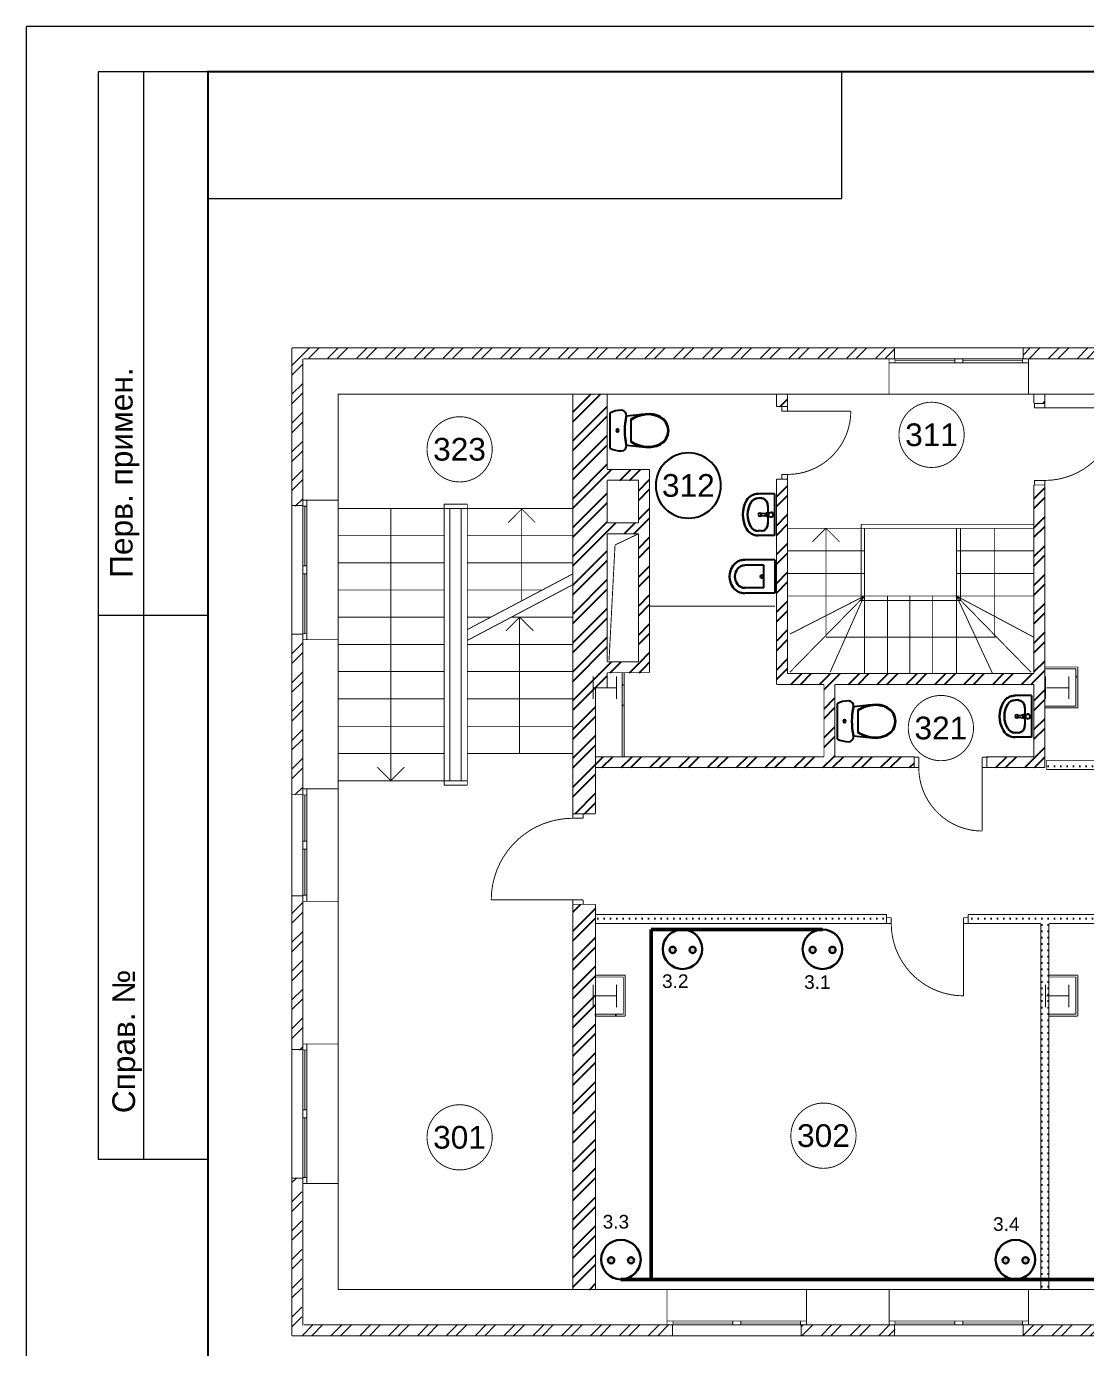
# Model space of a CAD drawing. Header units: millimetres. Extents: x 1781 to 2670, y 88 to 385.
# Drawn here: x 2250.5 to 2367.3, y 239 to 384.7 of the extents above; entities that cross this region are included whole.
import ezdxf
from ezdxf.enums import TextEntityAlignment as Align

# ---------------------------------------------------------------- set-up
doc = ezdxf.new("R2010")
doc.units = ezdxf.units.MM
for name, color, linetype in [('AIAOIEA_NOAIU', 7, 'Continuous'), ('DIMENSIONS', 7, 'Continuous'), ('ЛВС', 1, 'Continuous')]:
    doc.layers.add(name, color=color, linetype=linetype)
doc.styles.add('1', font='arial.ttf')
pattern_1 = [(0, (0, 0), (0, 69.999999), [0, -69.999999])]
pattern_2 = [(45, (0, 0), (-159.09903, 159.09903), []), (45, (-53.03, 53.03), (-159.09903, 159.09903), [])]
pattern_3 = [(45, (-247.49, 247.49), (-111.36932, 111.36932), [0, -105, 0, -157.5]), (110, (-448.6, 209.19), (-148.00159, -53.86817), [0, -77, 0, -133])]
pattern_4 = [(45, (-1192.0047, 2767.534), (-1.5909903, 1.5909903), []), (45, (-1192.535, 2768.0642), (-1.5909903, 1.5909903), [])]

# ---------------------------------------------------------------- blocks, each defined once
blk = doc.blocks.new('FILL_360')
at = {"layer": 'AIAOIEA_NOAIU', "linetype": 'Continuous'}
h = blk.add_hatch(dxfattribs=at)
h.set_pattern_fill('25__', scale=69.999999, style=0)
h.set_pattern_definition(pattern_1)
h.paths.add_polyline_path([(359243, -246478), (359243, -246378), (355500, -246378), (355500, -246478)], flags=0)
blk = doc.blocks.new('FILL_364')
at = {"layer": 'AIAOIEA_NOAIU', "linetype": 'Continuous'}
h = blk.add_hatch(dxfattribs=at)
h.set_pattern_fill('STEEL', scale=75, angle=45, style=0)
h.set_pattern_definition(pattern_2)
h.paths.add_polyline_path([(353048, -245540), (353048, -246338), (353168, -246338), (353168, -245540)], flags=0)
blk = doc.blocks.new('FILL_371')
at = {"layer": 'AIAOIEA_NOAIU', "linetype": 'Continuous'}
h = blk.add_hatch(dxfattribs=at)
h.set_pattern_fill('CUT_STONE', scale=350, style=0)
h.set_pattern_definition(pattern_3)
h.paths.add_polyline_path([(355847, -245800), (355847, -245349), (355827, -245369), (355827, -245780)], flags=0)
blk = doc.blocks.new('FILL_376')
at = {"layer": 'AIAOIEA_NOAIU', "linetype": 'Continuous'}
h = blk.add_hatch(dxfattribs=at)
h.set_pattern_fill('STEEL', scale=75, angle=45, style=0)
h.set_pattern_definition(pattern_2)
h.paths.add_polyline_path([(352525, -245540), (355364, -245540), (355364, -245420), (352645, -245420)], flags=0)
blk = doc.blocks.new('FILL_380')
at = {"layer": 'AIAOIEA_NOAIU', "linetype": 'Continuous'}
h = blk.add_hatch(dxfattribs=at)
h.set_pattern_fill('STEEL', scale=75, angle=45, style=0)
h.set_pattern_definition(pattern_2)
h.paths.add_polyline_path([(355364, -246338), (355484, -246458), (355484, -243340), (355364, -243340)], flags=0)
blk = doc.blocks.new('FILL_381')
at = {"layer": 'AIAOIEA_NOAIU', "linetype": 'Continuous'}
h = blk.add_hatch(dxfattribs=at)
h.set_pattern_fill('STEEL', scale=75, angle=45, style=0)
h.set_pattern_definition(pattern_2)
h.paths.add_polyline_path([(355364, -242440), (355484, -242440), (355484, -242338), (355364, -242338)], flags=0)
blk = doc.blocks.new('FILL_384')
at = {"layer": 'AIAOIEA_NOAIU', "linetype": 'Continuous'}
h = blk.add_hatch(dxfattribs=at)
h.set_pattern_fill('CUT_STONE', scale=350, style=0)
h.set_pattern_definition(pattern_3)
h.paths.add_polyline_path([(355847, -245349), (355484, -245349), (355484, -245369), (355827, -245369)], flags=0)
blk = doc.blocks.new('FILL_390')
at = {"layer": 'AIAOIEA_NOAIU', "linetype": 'Continuous'}
h = blk.add_hatch(dxfattribs=at)
h.set_pattern_fill('CUT_STONE', scale=350, style=0)
h.set_pattern_definition(pattern_3)
h.paths.add_polyline_path([(350525, -249200), (350854, -249200), (350834, -249180), (350525, -249180)], flags=0)
blk = doc.blocks.new('FILL_392')
at = {"layer": 'AIAOIEA_NOAIU', "linetype": 'Continuous'}
h = blk.add_hatch(dxfattribs=at)
h.set_pattern_fill('25__', scale=69.999999, style=0)
h.set_pattern_definition(pattern_1)
h.paths.add_polyline_path([(355439, -248178), (355439, -252218), (355529, -252218), (355529, -248178)], flags=0)
blk = doc.blocks.new('FILL_398')
at = {"layer": 'AIAOIEA_NOAIU', "linetype": 'Continuous'}
h = blk.add_hatch(dxfattribs=at)
h.set_pattern_fill('CUT_STONE', scale=350, style=0)
h.set_pattern_definition(pattern_3)
h.paths.add_polyline_path([(350854, -249200), (350854, -248749), (350834, -248769), (350834, -249180)], flags=0)
blk = doc.blocks.new('FILL_407')
at = {"layer": 'AIAOIEA_NOAIU', "linetype": 'Continuous'}
h = blk.add_hatch(dxfattribs=at)
h.set_pattern_fill('CUT_STONE', scale=350, style=0)
h.set_pattern_definition(pattern_3)
h.paths.add_polyline_path([(355847, -248749), (355529, -248749), (355529, -248769), (355827, -248769)], flags=0)
blk = doc.blocks.new('FILL_410')
at = {"layer": 'AIAOIEA_NOAIU', "linetype": 'Continuous'}
h = blk.add_hatch(dxfattribs=at)
h.set_pattern_fill('CUT_STONE', scale=350, style=0)
h.set_pattern_definition(pattern_3)
h.paths.add_polyline_path([(355529, -249200), (355847, -249200), (355827, -249180), (355529, -249180)], flags=0)
blk = doc.blocks.new('FILL_429')
at = {"layer": 'AIAOIEA_NOAIU', "linetype": 'Continuous'}
h = blk.add_hatch(dxfattribs=at)
h.set_pattern_fill('25__', scale=69.999999, style=0)
h.set_pattern_definition(pattern_1)
h.paths.add_polyline_path([(356925, -248178), (356925, -248078), (354639, -248078), (354639, -248178)], flags=0)
blk = doc.blocks.new('FILL_430')
at = {"layer": 'AIAOIEA_NOAIU', "linetype": 'Continuous'}
h = blk.add_hatch(dxfattribs=at)
h.set_pattern_fill('25__', scale=69.999999, style=0)
h.set_pattern_definition(pattern_1)
h.paths.add_polyline_path([(353739, -248178), (353739, -248078), (350525, -248078), (350525, -248178)], flags=0)
blk = doc.blocks.new('FILL_439')
at = {"layer": 'AIAOIEA_NOAIU', "linetype": 'Continuous'}
h = blk.add_hatch(dxfattribs=at)
h.set_pattern_fill('CUT_STONE', scale=350, style=0)
h.set_pattern_definition(pattern_3)
h.paths.add_polyline_path([(355484, -245800), (355847, -245800), (355827, -245780), (355484, -245780)], flags=0)
blk = doc.blocks.new('FILL_444')
at = {"layer": 'AIAOIEA_NOAIU', "linetype": 'Continuous'}
h = blk.add_hatch(dxfattribs=at)
h.set_pattern_fill('STEEL', scale=75, angle=45, style=0)
h.set_pattern_definition(pattern_2)
h.paths.add_polyline_path([(352525, -245540), (352645, -245420), (352645, -243275), (352525, -243275)], flags=0)
blk = doc.blocks.new('FILL_445')
at = {"layer": 'AIAOIEA_NOAIU', "linetype": 'Continuous'}
h = blk.add_hatch(dxfattribs=at)
h.set_pattern_fill('STEEL', scale=75, angle=45, style=0)
h.set_pattern_definition(pattern_2)
h.paths.add_polyline_path([(352525, -242475), (352645, -242475), (352645, -242338), (352525, -242338)], flags=0)
blk = doc.blocks.new('FILL_448')
at = {"layer": 'AIAOIEA_NOAIU', "linetype": 'Continuous'}
h = blk.add_hatch(dxfattribs=at)
h.set_pattern_fill('STEEL', scale=75, angle=45, style=0)
h.set_pattern_definition(pattern_2)
h.paths.add_polyline_path([(350275, -242338), (350275, -245578), (350655, -245578), (350655, -242338)], flags=0)
blk = doc.blocks.new('FILL_449')
at = {"layer": 'AIAOIEA_NOAIU', "linetype": 'Continuous'}
h = blk.add_hatch(dxfattribs=at)
h.set_pattern_fill('STEEL', scale=75, angle=45, style=0)
h.set_pattern_definition(pattern_2)
h.paths.add_polyline_path([(350525, -245578), (350275, -245578), (350275, -246967), (350525, -246967)], flags=0)
blk = doc.blocks.new('FILL_450')
at = {"layer": 'AIAOIEA_NOAIU', "linetype": 'Continuous'}
h = blk.add_hatch(dxfattribs=at)
h.set_pattern_fill('STEEL', scale=75, angle=45, style=0)
h.set_pattern_definition(pattern_2)
h.paths.add_polyline_path([(350525, -247967), (350275, -247967), (350275, -252218), (350525, -252218)], flags=0)
blk = doc.blocks.new('FILL_452')
at = {"layer": 'AIAOIEA_NOAIU', "linetype": 'Continuous'}
h = blk.add_hatch(dxfattribs=at)
h.set_pattern_fill('STEEL', scale=75, angle=45, style=0)
h.set_pattern_definition(pattern_2)
h.paths.add_polyline_path([(355484, -246458), (355364, -246338), (354844, -246338), (354844, -246458)], flags=0)
blk = doc.blocks.new('FILL_453')
at = {"layer": 'AIAOIEA_NOAIU', "linetype": 'Continuous'}
h = blk.add_hatch(dxfattribs=at)
h.set_pattern_fill('STEEL', scale=75, angle=45, style=0)
h.set_pattern_definition(pattern_2)
h.paths.add_polyline_path([(354044, -246458), (354044, -246338), (350525, -246338), (350525, -246458)], flags=0)
blk = doc.blocks.new('FILL_457')
at = {"layer": 'AIAOIEA_NOAIU', "linetype": 'Continuous'}
h = blk.add_hatch(dxfattribs=at)
h.set_pattern_fill('STEEL', scale=75, angle=45, style=0)
h.set_pattern_definition(pattern_2)
h.paths.add_polyline_path([(351002, -243289), (351002, -245291), (351122, -245411), (351122, -243169)], flags=0)
blk = doc.blocks.new('FILL_458')
at = {"layer": 'AIAOIEA_NOAIU', "linetype": 'Continuous'}
h = blk.add_hatch(dxfattribs=at)
h.set_pattern_fill('STEEL', scale=75, angle=45, style=0)
h.set_pattern_definition(pattern_2)
h.paths.add_polyline_path([(351122, -243169), (350655, -243169), (350655, -243289), (351002, -243289)], flags=0)
blk = doc.blocks.new('FILL_459')
at = {"layer": 'AIAOIEA_NOAIU', "linetype": 'Continuous'}
h = blk.add_hatch(dxfattribs=at)
h.set_pattern_fill('STEEL', scale=75, angle=45, style=0)
h.set_pattern_definition(pattern_2)
h.paths.add_polyline_path([(351002, -243759), (350655, -243759), (350655, -243879), (351002, -243879)], flags=0)
blk = doc.blocks.new('FILL_460')
at = {"layer": 'AIAOIEA_NOAIU', "linetype": 'Continuous'}
h = blk.add_hatch(dxfattribs=at)
h.set_pattern_fill('STEEL', scale=75, angle=45, style=0)
h.set_pattern_definition(pattern_2)
h.paths.add_polyline_path([(351002, -245291), (350655, -245291), (350655, -245411), (351122, -245411)], flags=0)
blk = doc.blocks.new('FILL_461')
at = {"layer": 'AIAOIEA_NOAIU', "linetype": 'Continuous'}
h = blk.add_hatch(dxfattribs=at)
h.set_pattern_fill('CUT_STONE', scale=350, style=0)
h.set_pattern_definition(pattern_3)
h.paths.add_polyline_path([(350841, -246338), (350841, -245411), (350821, -245411), (350821, -246338)], flags=0)
blk = doc.blocks.new('роз')
at = {"layer": 'ЛВС', "lineweight": 30}
h = blk.add_hatch(color=256, dxfattribs=at)
h.paths.add_polyline_path([(372144.46, -252846.29, 1), (372145.16, -252846.29, 1)])
h.paths.add_polyline_path([(372146.66, -252846.29, 1), (372147.36, -252846.29, 1)])
for centre, radius in [((372145.89, -252846.22), 2.18), ((372144.81, -252846.29), 0.347), ((372147.01, -252846.29), 0.347)]:
    blk.add_circle(centre, radius, dxfattribs=at)

msp = doc.modelspace()

# ---------------------------------------------------------------- hatches: boundary and pattern name
at = {"layer": 'AIAOIEA_NOAIU', "linetype": 'Continuous', "lineweight": 0}
h = msp.add_hatch(dxfattribs=at)
h.set_pattern_fill('STEEL', scale=0.75, angle=45, style=0)
h.set_pattern_definition(pattern_4)
h.paths.add_polyline_path([(2279.75, 349.26), (2280.95, 349.26), (2280.95, 331.79), (2279.75, 331.79)], flags=0)
h = msp.add_hatch(dxfattribs=at)
h.set_pattern_fill('STEEL', scale=0.75, angle=45, style=0)
h.set_pattern_definition(pattern_4)
h.paths.add_polyline_path([(2346.24, 349.26), (2279.75, 349.26), (2279.75, 348.12), (2346.24, 348.12)], flags=0)
h = msp.add_hatch(dxfattribs=at)
h.set_pattern_fill('STEEL', scale=0.75, angle=45, style=0)
h.set_pattern_definition(pattern_4)
h.paths.add_polyline_path([(2360.44, 349.26), (2370.81, 349.26), (2370.81, 348.06), (2360.44, 348.06)], flags=0)
h = msp.add_hatch(dxfattribs=at)
h.set_pattern_fill('STEEL', scale=0.75, angle=45, style=0)
h.set_pattern_definition(pattern_4)
h.paths.add_polyline_path([(2279.75, 317.66), (2280.95, 317.66), (2280.95, 299.93), (2279.75, 299.93)], flags=0)
h = msp.add_hatch(dxfattribs=at)
h.set_pattern_fill('STEEL', scale=0.75, angle=45, style=0)
h.set_pattern_definition(pattern_4)
h.paths.add_polyline_path([(2279.75, 288.92), (2280.95, 288.92), (2280.95, 271.79), (2279.75, 271.79)], flags=0)
h = msp.add_hatch(dxfattribs=at)
h.set_pattern_fill('STEEL', scale=0.75, angle=45, style=0)
h.set_pattern_definition(pattern_4)
h.paths.add_polyline_path([(2279.75, 257.66), (2280.84, 257.66), (2280.84, 240.26), (2279.75, 240.26)], flags=0)
h = msp.add_hatch(dxfattribs=at)
h.set_pattern_fill('STEEL', scale=0.75, angle=45, style=0)
h.set_pattern_definition(pattern_4)
h.paths.add_polyline_path([(2321.75, 240.26), (2279.75, 240.26), (2279.75, 241.5), (2321.75, 241.5)], flags=0)
h = msp.add_hatch(dxfattribs=at)
h.set_pattern_fill('STEEL', scale=0.75, angle=45, style=0)
h.set_pattern_definition(pattern_4)
h.paths.add_polyline_path([(2335.95, 240.26), (2346.31, 240.26), (2346.31, 241.46), (2335.95, 241.46)], flags=0)
h = msp.add_hatch(dxfattribs=at)
h.set_pattern_fill('STEEL', scale=0.75, angle=45, style=0)
h.set_pattern_definition(pattern_4)
h.paths.add_polyline_path([(2360.45, 240.26), (2370.81, 240.26), (2370.81, 241.46), (2360.45, 241.46)], flags=0)

# ---------------------------------------------------------------- linework, layer by layer
at = {"linetype": 'Continuous', "lineweight": 20}
for p, q in [((2250.46, 87.72), (2250.46, 384.72)), ((2670.39, 384.72), (2250.46, 384.72)), ((2270.39, 379.72), (2258.39, 379.72)), ((2258.39, 379.72), (2258.39, 259.72)), ((2263.39, 379.72), (2263.39, 259.72)), ((2340.39, 379.72), (2340.39, 365.72)), ((2270.46, 365.72), (2340.39, 365.72)), ((2270.39, 319.72), (2258.39, 319.72)), ((2270.46, 259.72), (2258.39, 259.72))]:
    msp.add_line(p, q, dxfattribs=at)
for p, q in [((2665.39, 379.72), (2270.39, 379.72)), ((2270.46, 379.72), (2270.46, 92.72))]:
    msp.add_line(p, q)
at = {"layer": 'AIAOIEA_NOAIU', "color": 7, "linetype": 'Continuous'}
for p, q in [((2315.15, 342.2), (2314.84, 342.06)), ((2314.84, 342.06), (2314.84, 338.19)), ((2315.47, 342.3), (2315.15, 342.2)), ((2315.8, 342.36), (2315.47, 342.3)), ((2316.14, 342.38), (2315.8, 342.36)), ((2316.37, 342.32), (2316.14, 342.38)), ((2316.55, 342.18), (2316.37, 342.32)), ((2316.65, 341.96), (2316.55, 342.18)), ((2316.66, 341.73), (2316.65, 341.96)), ((2318.77, 341.96), (2316.66, 341.73)), ((2317.53, 341.59), (2317.15, 341.38)), ((2317.53, 341.5), (2317.15, 341.28)), ((2317.15, 341.38), (2317.15, 338.88)), ((2317.93, 341.76), (2317.53, 341.59)), ((2317.93, 341.68), (2317.53, 341.5)), ((2318.35, 341.89), (2317.93, 341.76)), ((2318.35, 341.8), (2317.93, 341.68)), ((2318.77, 341.96), (2318.35, 341.89)), ((2318.78, 341.88), (2318.35, 341.8)), ((2319.2, 341.97), (2318.77, 341.96)), ((2319.19, 341.89), (2318.78, 341.88)), ((2319.6, 341.85), (2319.19, 341.89)), ((2319.62, 341.93), (2319.2, 341.97)), ((2320, 341.74), (2319.6, 341.85)), ((2320.03, 341.82), (2319.62, 341.93)), ((2320.38, 341.58), (2320, 341.74)), ((2320.42, 341.66), (2320.03, 341.82)), ((2320.75, 341.33), (2320.38, 341.58)), ((2320.8, 341.39), (2320.42, 341.66)), ((2321.03, 340.98), (2320.75, 341.33)), ((2321.09, 341.03), (2320.8, 341.39)), ((2321.2, 340.57), (2321.03, 340.98)), ((2321.03, 339.27), (2321.2, 339.68)), ((2321.28, 340.59), (2321.09, 341.03)), ((2321.09, 339.23), (2321.28, 339.66)), ((2321.26, 340.13), (2321.2, 340.57)), ((2321.2, 339.68), (2321.26, 340.13)), ((2321.34, 340.13), (2321.28, 340.59)), ((2321.28, 339.66), (2321.34, 340.13)), ((2314.84, 338.19), (2315.15, 338.06)), ((2316.55, 338.08), (2316.65, 338.29)), ((2316.65, 338.29), (2316.66, 338.53)), ((2316.66, 338.53), (2318.77, 338.3)), ((2317.15, 338.98), (2317.53, 338.75)), ((2317.15, 338.88), (2317.53, 338.66)), ((2317.53, 338.75), (2317.93, 338.58)), ((2317.53, 338.66), (2317.93, 338.49)), ((2317.93, 338.58), (2318.35, 338.45)), ((2317.93, 338.49), (2318.35, 338.37)), ((2318.35, 338.45), (2318.78, 338.38)), ((2318.35, 338.37), (2318.77, 338.3)), ((2318.77, 338.3), (2319.2, 338.28)), ((2318.78, 338.38), (2319.19, 338.36)), ((2319.19, 338.36), (2319.6, 338.41)), ((2319.2, 338.28), (2319.62, 338.33)), ((2319.6, 338.41), (2320, 338.51)), ((2319.62, 338.33), (2320.03, 338.43)), ((2320, 338.51), (2320.38, 338.67)), ((2320.03, 338.43), (2320.42, 338.6)), ((2320.38, 338.67), (2320.75, 338.93)), ((2320.42, 338.6), (2320.8, 338.86)), ((2320.75, 338.93), (2321.03, 339.27)), ((2320.8, 338.86), (2321.09, 339.23)), ((2315.15, 338.06), (2315.47, 337.96)), ((2315.47, 337.96), (2315.8, 337.9)), ((2315.8, 337.9), (2316.14, 337.88)), ((2316.14, 337.88), (2316.37, 337.93)), ((2316.37, 337.93), (2316.55, 338.08)), ((2333.01, 333.16), (2331.22, 333.16)), ((2331.58, 332.66), (2331.22, 332.66)), ((2333.01, 333.16), (2333.01, 328.56)), ((2331.59, 330.97), (2332.12, 331.03)), ((2332.22, 331.07), (2332.62, 331.09)), ((2332.39, 330.99), (2332.24, 330.99)), ((2332.29, 331.77), (2332.29, 329.94)), ((2332.38, 330.72), (2332.38, 330.99)), ((2332.39, 330.72), (2332.39, 330.99)), ((2332.62, 331.09), (2332.67, 331.09)), ((2332.12, 330.68), (2331.59, 330.74)), ((2332.22, 330.65), (2332.62, 330.62)), ((2332.24, 330.72), (2332.39, 330.72)), ((2332.29, 329.94), (2332.29, 329.94)), ((2332.62, 330.62), (2332.67, 330.62)), ((2331.58, 329.06), (2331.22, 329.06)), ((2333.01, 328.56), (2331.22, 328.56)), ((2333.04, 325.88), (2329.74, 325.88)), ((2331.84, 325.28), (2329.74, 325.28)), ((2331.84, 322.78), (2331.84, 325.28)), ((2333.04, 325.88), (2333.04, 322.18)), ((2331.84, 322.78), (2329.74, 322.78)), ((2333.04, 322.18), (2329.74, 322.18)), ((2361.35, 310.9), (2359.57, 310.9)), ((2361.35, 310.9), (2361.35, 306.3)), ((2340.21, 310.13), (2339.91, 309.99)), ((2339.91, 309.99), (2339.91, 306.13)), ((2340.53, 310.23), (2340.21, 310.13)), ((2340.87, 310.29), (2340.53, 310.23)), ((2341.2, 310.31), (2340.87, 310.29)), ((2341.43, 310.26), (2341.2, 310.31)), ((2341.61, 310.11), (2341.43, 310.26)), ((2341.71, 309.9), (2341.61, 310.11)), ((2341.72, 309.66), (2341.71, 309.9)), ((2343.84, 309.89), (2341.72, 309.66)), ((2342.59, 309.52), (2342.21, 309.31)), ((2342.59, 309.43), (2342.21, 309.21)), ((2342.21, 309.31), (2342.21, 306.81)), ((2342.99, 309.7), (2342.59, 309.52)), ((2342.99, 309.61), (2342.59, 309.43)), ((2343.41, 309.82), (2342.99, 309.7)), ((2343.41, 309.73), (2342.99, 309.61)), ((2343.84, 309.89), (2343.41, 309.82)), ((2343.84, 309.81), (2343.41, 309.73)), ((2344.26, 309.91), (2343.84, 309.89)), ((2344.26, 309.82), (2343.84, 309.81)), ((2344.68, 309.86), (2344.26, 309.91)), ((2344.67, 309.78), (2344.26, 309.82)), ((2345.06, 309.68), (2344.67, 309.78)), ((2345.09, 309.75), (2344.68, 309.86)), ((2345.45, 309.51), (2345.06, 309.68)), ((2345.48, 309.59), (2345.09, 309.75)), ((2345.81, 309.26), (2345.45, 309.51)), ((2345.86, 309.32), (2345.48, 309.59)), ((2346.09, 308.92), (2345.81, 309.26)), ((2346.16, 308.96), (2345.86, 309.32)), ((2359.93, 310.4), (2359.57, 310.4)), ((2360.63, 309.51), (2360.63, 307.69)), ((2346.26, 308.5), (2346.09, 308.92)), ((2346.09, 307.2), (2346.26, 307.61)), ((2346.34, 308.53), (2346.16, 308.96)), ((2346.16, 307.16), (2346.34, 307.59)), ((2346.33, 308.06), (2346.26, 308.5)), ((2346.26, 307.61), (2346.33, 308.06)), ((2346.41, 308.06), (2346.34, 308.53)), ((2346.34, 307.59), (2346.41, 308.06)), ((2359.94, 308.71), (2360.47, 308.78)), ((2360.47, 308.42), (2359.94, 308.49)), ((2360.56, 308.81), (2360.97, 308.84)), ((2360.56, 308.39), (2360.97, 308.36)), ((2360.73, 308.73), (2360.58, 308.73)), ((2360.58, 308.46), (2360.73, 308.46)), ((2360.63, 307.69), (2360.63, 307.69)), ((2360.73, 308.46), (2360.73, 308.73)), ((2360.73, 308.46), (2360.73, 308.73)), ((2360.97, 308.84), (2361.02, 308.84)), ((2360.97, 308.36), (2361.02, 308.36)), ((2339.91, 306.13), (2340.21, 305.99)), ((2341.61, 306.01), (2341.71, 306.22)), ((2341.71, 306.22), (2341.72, 306.46)), ((2341.72, 306.46), (2343.84, 306.23)), ((2342.21, 306.91), (2342.59, 306.69)), ((2342.21, 306.81), (2342.59, 306.59)), ((2342.59, 306.69), (2342.99, 306.51)), ((2342.59, 306.59), (2342.99, 306.42)), ((2342.99, 306.51), (2343.41, 306.38)), ((2342.99, 306.42), (2343.41, 306.3)), ((2343.41, 306.38), (2343.84, 306.31)), ((2343.41, 306.3), (2343.84, 306.23)), ((2343.84, 306.31), (2344.26, 306.3)), ((2343.84, 306.23), (2344.26, 306.21)), ((2344.26, 306.3), (2344.67, 306.34)), ((2344.26, 306.21), (2344.68, 306.26)), ((2344.67, 306.34), (2345.06, 306.44)), ((2344.68, 306.26), (2345.09, 306.37)), ((2345.06, 306.44), (2345.45, 306.6)), ((2345.09, 306.37), (2345.48, 306.53)), ((2345.45, 306.6), (2345.81, 306.86)), ((2345.48, 306.53), (2345.86, 306.8)), ((2345.81, 306.86), (2346.09, 307.2)), ((2345.86, 306.8), (2346.16, 307.16)), ((2359.93, 306.8), (2359.57, 306.8)), ((2361.35, 306.3), (2359.57, 306.3)), ((2340.21, 305.99), (2340.53, 305.89)), ((2340.53, 305.89), (2340.87, 305.83)), ((2340.87, 305.83), (2341.2, 305.81)), ((2341.2, 305.81), (2341.43, 305.86)), ((2341.43, 305.86), (2341.61, 306.01))]:
    msp.add_line(p, q, dxfattribs=at)
at = {"layer": 'AIAOIEA_NOAIU', "color": 7, "linetype": 'Continuous', "lineweight": 30, "const_width": 0.1}
for points in [[(2346.24, 349.26), (2279.75, 349.26)], [(2279.75, 349.26), (2279.75, 331.86)], [(2346.24, 348.06), (2346.24, 349.26)], [(2360.44, 349.26), (2346.24, 349.26)], [(2360.44, 348.06), (2360.44, 349.26)], [(2370.74, 349.26), (2360.44, 349.26)], [(2280.95, 348.05), (2280.95, 331.86)], [(2281.05, 348.06), (2346.24, 348.06)], [(2361.04, 348.06), (2345.64, 348.06)], [(2345.64, 344.16), (2345.64, 348.06)], [(2361.04, 347.61), (2345.64, 347.61)], [(2346.31, 348.06), (2346.31, 347.61)], [(2346.31, 347.84), (2352.9, 347.84)], [(2352.9, 348.06), (2352.9, 347.61)], [(2353.79, 348.06), (2353.79, 347.61)], [(2360.38, 347.84), (2353.79, 347.84)], [(2360.38, 348.06), (2360.38, 347.61)], [(2370.44, 348.06), (2360.44, 348.06)], [(2361.04, 344.16), (2361.04, 348.06)], [(2284.85, 344.16), (2310.75, 344.16)], [(2284.85, 332.46), (2284.85, 344.16)], [(2310.75, 344.16), (2310.75, 311.76)], [(2314.55, 344.16), (2310.75, 344.16)], [(2313.25, 344.16), (2345.64, 344.16)], [(2314.55, 335.85), (2314.55, 344.16)], [(2333.24, 344.16), (2333.24, 342.78)], [(2334.44, 344.16), (2333.24, 344.16)], [(2334.44, 342.78), (2334.44, 344.16)], [(2345.64, 344.16), (2361.04, 344.16)], [(2361.04, 344.16), (2370.14, 344.16)], [(2361.63, 344.16), (2361.63, 343.13)], [(2362.83, 344.16), (2361.63, 344.16)], [(2362.83, 343.13), (2362.83, 344.16)], [(2334.44, 342.78), (2333.24, 342.78)], [(2333.81, 342.27), (2333.81, 342.78)], [(2333.81, 342.78), (2334.44, 342.78)], [(2334.44, 342.78), (2334.44, 342.27)], [(2362.83, 343.13), (2361.63, 343.13)], [(2361.69, 342.63), (2361.69, 343.13)], [(2361.69, 343.13), (2362.83, 343.13)], [(2362.83, 342.63), (2361.69, 342.63)], [(2362.83, 343.13), (2362.83, 342.63)], [(2362.83, 342.63), (2370.83, 342.63)], [(2334.44, 342.27), (2333.81, 342.27)], [(2334.44, 342.27), (2341.43, 342.27)], [(2319.21, 335.85), (2314.55, 335.85)], [(2319.21, 313.42), (2319.21, 335.85)], [(2334.44, 335.29), (2333.81, 335.29)], [(2333.81, 335.29), (2333.81, 334.78)], [(2334.44, 334.78), (2334.44, 335.29)], [(2314.55, 329.95), (2314.55, 334.65)], [(2314.55, 334.65), (2318.01, 334.65)], [(2318.01, 334.65), (2318.01, 329.95)], [(2334.44, 334.78), (2333.24, 334.78)], [(2333.24, 334.78), (2333.24, 312.13)], [(2333.81, 334.78), (2334.44, 334.78)], [(2334.44, 313.33), (2334.44, 334.78)], [(2362.83, 334.13), (2361.63, 334.13)], [(2361.63, 334.13), (2361.63, 313.33)], [(2362.83, 334.63), (2361.69, 334.63)], [(2361.69, 334.63), (2361.69, 334.13)], [(2361.69, 334.13), (2362.83, 334.13)], [(2362.83, 334.13), (2362.83, 334.63)], [(2362.83, 302.95), (2362.83, 334.13)], [(2280.95, 317.06), (2280.95, 332.46)], [(2284.85, 332.46), (2280.95, 332.46)], [(2281.39, 317.06), (2281.39, 332.46)], [(2284.85, 317.06), (2284.85, 332.46)], [(2280.95, 331.86), (2279.75, 331.86)], [(2279.75, 331.86), (2279.75, 317.66)], [(2280.95, 331.79), (2281.39, 331.79)], [(2281.17, 331.79), (2281.17, 325.2)], [(2310.75, 331.54), (2284.9, 331.54)], [(2290.67, 331.54), (2290.67, 301.5)], [(2299.11, 332.02), (2296.55, 332.02)], [(2296.55, 332.02), (2296.55, 301.01)], [(2297.17, 331.54), (2297.17, 301.5)], [(2298.43, 301.5), (2298.43, 331.54)], [(2299.11, 332.02), (2299.11, 301.01)], [(2305.11, 331.48), (2303.61, 329.98)], [(2305.11, 321.35), (2305.11, 331.48)], [(2305.11, 331.48), (2306.61, 329.98)], [(2318.01, 329.95), (2314.55, 329.95)], [(2342.57, 329.79), (2361.63, 329.79)], [(2342.57, 329.79), (2342.57, 321.39)], [(2353.52, 321.45), (2353.52, 329.39)], [(2296.55, 328.54), (2284.9, 328.54)], [(2310.75, 328.54), (2299.11, 328.54)], [(2314.55, 314.62), (2314.55, 328.75)], [(2314.55, 328.75), (2318.01, 328.75)], [(2315.41, 327.51), (2318.01, 328.75)], [(2318.01, 328.75), (2318.01, 314.62)], [(2361.63, 329.35), (2334.51, 329.35)], [(2338.69, 329.35), (2337.19, 327.85)], [(2338.69, 317.34), (2338.69, 329.35)], [(2338.69, 329.35), (2340.19, 327.85)], [(2342.94, 329.35), (2342.94, 313.33)], [(2353.09, 329.35), (2353.09, 313.33)], [(2357.3, 329.35), (2357.3, 317.34)], [(2314.75, 314.78), (2315.41, 327.51)], [(2342.94, 326.86), (2334.51, 326.86)], [(2361.63, 326.86), (2353.09, 326.86)], [(2280.95, 325.2), (2281.39, 325.2)], [(2296.55, 325.54), (2284.9, 325.54)], [(2310.75, 325.54), (2299.11, 325.54)], [(2280.95, 324.32), (2281.39, 324.32)], [(2281.17, 317.73), (2281.17, 324.32)], [(2310.75, 324.32), (2299.11, 318.18)], [(2342.94, 324.37), (2334.51, 324.37)], [(2361.63, 324.37), (2353.09, 324.37)], [(2296.55, 322.54), (2284.9, 322.54)], [(2310.75, 323.13), (2299.11, 316.98)], [(2307.37, 322.54), (2299.11, 322.54)], [(2333.06, 320.75), (2319.21, 320.75)], [(2361.63, 321.88), (2334.51, 321.88)], [(2342.94, 321.88), (2334.71, 317.68)], [(2342.94, 321.88), (2334.71, 313.48)], [(2342.86, 321.8), (2339.15, 313.48)], [(2353.58, 321.39), (2342.49, 321.39)], [(2345.47, 321.88), (2345.47, 313.33)], [(2347.94, 321.88), (2347.94, 313.33)], [(2350.43, 321.88), (2350.43, 313.33)], [(2353.04, 321.99), (2357.07, 313.33)], [(2353.09, 321.88), (2361.63, 317.33)], [(2353.09, 321.88), (2361.3, 313.48)], [(2296.55, 319.54), (2284.9, 319.54)], [(2301.69, 319.54), (2299.11, 319.54)], [(2304.88, 319.54), (2303.38, 318.04)], [(2310.75, 319.54), (2303.96, 319.54)], [(2304.88, 304.5), (2304.88, 319.54)], [(2304.88, 319.54), (2306.38, 318.04)], [(2280.95, 317.73), (2281.39, 317.73)], [(2280.95, 317.66), (2279.75, 317.66)], [(2279.75, 317.66), (2279.75, 300)], [(2280.95, 300), (2280.95, 317.66)], [(2284.85, 317.06), (2280.95, 317.06)], [(2284.85, 300.6), (2284.85, 317.06)], [(2296.55, 316.54), (2284.9, 316.54)], [(2310.75, 316.54), (2299.11, 316.54)], [(2357.42, 317.34), (2338.69, 317.34)], [(2296.55, 313.54), (2284.9, 313.54)], [(2310.75, 313.54), (2299.11, 313.54)], [(2318.01, 314.62), (2314.55, 314.62)], [(2314.55, 311.76), (2314.55, 313.42)], [(2314.55, 313.42), (2319.21, 313.42)], [(2316.41, 313.42), (2316.21, 313.42)], [(2316.21, 313.42), (2316.21, 304.15)], [(2316.41, 304.15), (2316.41, 313.42)], [(2361.63, 313.33), (2334.44, 313.33)], [(2366.47, 314.05), (2362.83, 314.05)], [(2362.83, 314.05), (2362.83, 313.85)], [(2362.83, 313.85), (2366.27, 313.85)], [(2366.27, 313.85), (2366.27, 309.74)], [(2366.47, 309.54), (2366.47, 314.05)], [(2312.99, 310.5), (2312.99, 313.01)], [(2315.57, 310.5), (2315.57, 313.01)], [(2333.24, 312.13), (2338.47, 312.13)], [(2338.47, 312.13), (2338.47, 304.15)], [(2339.67, 304.15), (2339.67, 312.13)], [(2339.67, 312.13), (2361.63, 312.13)], [(2361.63, 312.13), (2361.63, 304.15)], [(2362.92, 310.5), (2362.92, 313.01)], [(2365.5, 310.5), (2365.5, 313.01)], [(2296.55, 310.54), (2284.9, 310.54)], [(2310.75, 310.54), (2299.11, 310.54)], [(2310.75, 311.76), (2310.75, 297.86)], [(2313.06, 311.76), (2315.57, 311.76)], [(2313.25, 311.76), (2314.55, 311.76)], [(2313.25, 297.86), (2313.25, 311.76)], [(2362.99, 311.76), (2365.5, 311.76)], [(2366.27, 309.74), (2362.83, 309.74)], [(2362.83, 309.74), (2362.83, 309.54)], [(2362.83, 309.54), (2366.47, 309.54)], [(2296.55, 307.5), (2284.9, 307.5)], [(2310.75, 307.5), (2299.11, 307.5)], [(2296.55, 304.5), (2284.9, 304.5)], [(2310.75, 304.5), (2299.11, 304.5)], [(2338.47, 304.15), (2313.25, 304.15)], [(2313.25, 304.15), (2313.25, 302.95)], [(2316.21, 304.15), (2316.41, 304.15)], [(2348.43, 304.15), (2339.67, 304.15)], [(2348.43, 304.15), (2348.43, 302.95)], [(2348.93, 304.1), (2348.43, 304.1)], [(2348.43, 304.1), (2348.43, 302.95)], [(2348.93, 302.95), (2348.93, 304.1)], [(2355.93, 302.95), (2355.93, 304.1)], [(2355.93, 304.1), (2356.43, 304.1)], [(2356.43, 304.15), (2356.43, 302.95)], [(2361.63, 304.15), (2356.43, 304.15)], [(2356.43, 304.1), (2356.43, 302.95)], [(2400.42, 303.75), (2363, 303.75)], [(2363, 303.75), (2363, 302.75)], [(2290.67, 301.5), (2289.17, 303)], [(2290.67, 301.5), (2292.17, 303)], [(2313.25, 302.95), (2348.43, 302.95)], [(2348.43, 302.95), (2348.93, 302.95)], [(2356.43, 302.95), (2355.93, 302.95)], [(2355.93, 302.95), (2355.93, 295.95)], [(2356.43, 302.95), (2362.83, 302.95)], [(2363, 302.75), (2400.42, 302.75)], [(2280.95, 288.2), (2280.95, 300.6)], [(2284.85, 300.6), (2280.95, 300.6)], [(2280.95, 300.6), (2280.95, 300)], [(2281.39, 288.2), (2281.39, 300.6)], [(2284.85, 288.2), (2284.85, 300.6)], [(2299.11, 301.5), (2284.9, 301.5)], [(2299.11, 301.01), (2296.55, 301.01)], [(2280.95, 300), (2279.75, 300)], [(2279.75, 300), (2279.75, 288.8)], [(2280.95, 299.93), (2281.39, 299.93)], [(2281.17, 299.93), (2281.17, 294.84)], [(2310.75, 297.86), (2310.75, 297.36)], [(2311.89, 297.86), (2310.75, 297.86)], [(2310.75, 297.86), (2313.25, 297.86)], [(2310.75, 297.36), (2311.89, 297.36)], [(2311.89, 297.36), (2311.89, 297.86)], [(2280.95, 294.84), (2281.39, 294.84)], [(2280.95, 293.95), (2281.39, 293.95)], [(2281.17, 288.87), (2281.17, 293.95)], [(2280.95, 288.8), (2279.75, 288.8)], [(2279.75, 288.8), (2279.75, 271.86)], [(2280.95, 288.87), (2281.39, 288.87)], [(2280.95, 272.09), (2280.95, 288.8)], [(2284.85, 288.2), (2280.95, 288.2)], [(2284.85, 272.46), (2284.85, 288.2)], [(2310.75, 288.36), (2301.75, 288.36)], [(2310.75, 287.86), (2310.75, 288.36)], [(2310.75, 288.36), (2311.89, 288.36)], [(2311.89, 287.86), (2310.75, 287.86)], [(2310.75, 287.86), (2313.25, 287.86)], [(2310.75, 287.86), (2310.75, 245.36)], [(2311.89, 288.36), (2311.89, 287.86)], [(2313.25, 245.36), (2313.25, 287.86)], [(2345.38, 286.75), (2313.25, 286.75)], [(2313.25, 286.75), (2313.25, 285.75)], [(2313.25, 285.75), (2345.38, 285.75)], [(2345.38, 286.75), (2345.38, 285.75)], [(2345.89, 286.39), (2345.38, 286.39)], [(2345.38, 286.39), (2345.38, 285.75)], [(2345.38, 285.75), (2345.89, 285.75)], [(2345.89, 285.75), (2345.89, 286.39)], [(2353.87, 285.75), (2353.87, 286.39)], [(2353.87, 286.39), (2354.38, 286.39)], [(2354.38, 285.75), (2353.87, 285.75)], [(2353.87, 285.75), (2353.87, 277.77)], [(2354.38, 286.75), (2354.38, 285.75)], [(2377.24, 286.75), (2354.38, 286.75)], [(2354.38, 286.39), (2354.38, 285.75)], [(2354.38, 285.75), (2362.39, 285.75)], [(2362.39, 285.75), (2362.39, 245.36)], [(2363.29, 245.36), (2363.29, 285.75)], [(2363.29, 285.75), (2377.24, 285.75)], [(2316.53, 280.05), (2313.25, 280.05)], [(2313.25, 280.05), (2313.25, 279.85)], [(2313.25, 279.85), (2316.33, 279.85)], [(2316.33, 279.85), (2316.33, 275.74)], [(2316.53, 275.54), (2316.53, 280.05)], [(2366.47, 280.05), (2363.29, 280.05)], [(2363.29, 280.05), (2363.29, 279.85)], [(2363.29, 279.85), (2366.27, 279.85)], [(2366.27, 279.85), (2366.27, 275.74)], [(2366.47, 275.54), (2366.47, 280.05)], [(2312.99, 276.5), (2312.99, 279.01)], [(2315.57, 276.5), (2315.57, 279.01)], [(2362.92, 276.5), (2362.92, 279.01)], [(2365.5, 276.5), (2365.5, 279.01)], [(2313.06, 277.76), (2315.57, 277.76)], [(2362.99, 277.76), (2365.5, 277.76)], [(2316.33, 275.74), (2313.25, 275.74)], [(2313.25, 275.74), (2313.25, 275.54)], [(2313.25, 275.54), (2316.53, 275.54)], [(2366.27, 275.74), (2363.29, 275.74)], [(2363.29, 275.74), (2363.29, 275.54)], [(2363.29, 275.54), (2366.47, 275.54)], [(2280.95, 271.86), (2279.75, 271.86)], [(2279.75, 271.86), (2279.75, 257.66)], [(2280.95, 257.06), (2280.95, 272.46)], [(2284.85, 272.46), (2280.95, 272.46)], [(2280.95, 272.46), (2280.95, 271.86)], [(2280.95, 271.79), (2281.39, 271.79)], [(2281.17, 271.79), (2281.17, 265.2)], [(2281.39, 257.06), (2281.39, 272.46)], [(2284.85, 257.06), (2284.85, 272.46)], [(2280.95, 265.2), (2281.39, 265.2)], [(2280.95, 264.31), (2281.39, 264.31)], [(2281.17, 257.72), (2281.17, 264.31)], [(2280.95, 257.66), (2279.75, 257.66)], [(2279.75, 257.66), (2279.75, 240.26)], [(2280.95, 257.72), (2281.39, 257.72)], [(2280.95, 241.38), (2280.95, 257.66)], [(2284.85, 257.06), (2280.95, 257.06)], [(2284.85, 245.36), (2284.85, 257.06)], [(2310.75, 245.36), (2284.85, 245.36)], [(2310.75, 245.36), (2313.25, 245.36)], [(2321.15, 245.36), (2313.25, 245.36)], [(2321.15, 241.46), (2321.15, 245.36)], [(2336.55, 245.36), (2321.15, 245.36)], [(2336.55, 241.46), (2336.55, 245.36)], [(2345.65, 245.36), (2336.55, 245.36)], [(2345.65, 241.46), (2345.65, 245.36)], [(2361.05, 245.36), (2345.65, 245.36)], [(2361.05, 241.46), (2361.05, 245.36)], [(2370.15, 245.36), (2361.05, 245.36)], [(2362.39, 245.36), (2363.29, 245.36)], [(2321.75, 241.46), (2281.09, 241.46)], [(2321.15, 241.9), (2336.55, 241.9)], [(2321.15, 241.46), (2336.55, 241.46)], [(2321.75, 240.26), (2321.75, 241.46)], [(2321.81, 241.46), (2321.81, 241.9)], [(2321.81, 241.68), (2328.4, 241.68)], [(2328.4, 241.46), (2328.4, 241.9)], [(2329.29, 241.46), (2329.29, 241.9)], [(2335.88, 241.68), (2329.29, 241.68)], [(2335.88, 241.46), (2335.88, 241.9)], [(2335.95, 240.26), (2335.95, 241.46)], [(2335.95, 241.46), (2345.65, 241.46)], [(2345.65, 241.9), (2361.05, 241.9)], [(2345.65, 241.46), (2361.05, 241.46)], [(2346.25, 241.46), (2345.65, 241.46)], [(2346.25, 240.26), (2346.25, 241.46)], [(2346.31, 241.46), (2346.31, 241.9)], [(2346.31, 241.68), (2352.9, 241.68)], [(2352.9, 241.46), (2352.9, 241.9)], [(2353.79, 241.46), (2353.79, 241.9)], [(2360.38, 241.68), (2353.79, 241.68)], [(2360.38, 241.46), (2360.38, 241.9)], [(2360.45, 240.26), (2360.45, 241.46)], [(2360.45, 241.46), (2370.15, 241.46)], [(2279.75, 240.26), (2321.75, 240.26)], [(2321.75, 240.26), (2335.95, 240.26)], [(2335.95, 240.26), (2346.25, 240.26)], [(2346.25, 240.26), (2360.45, 240.26)], [(2360.45, 240.26), (2370.75, 240.26)]]:
    msp.add_lwpolyline(points, dxfattribs=at)
for points in [[(2362.83, 334.63, 0.414214), (2370.83, 342.63, 0.414214)], [(2334.44, 335.29, 0.414214), (2341.43, 342.27, 0.414214)], [(2348.93, 302.95, 0.414214), (2355.93, 295.95, 0.414214)], [(2310.75, 297.36, 0.414214), (2301.75, 288.36, 0.414214)], [(2345.89, 285.75, 0.414214), (2353.87, 277.77, 0.414214)]]:
    msp.add_lwpolyline(points, format="xyb", dxfattribs=at)
at = {"layer": 'AIAOIEA_NOAIU', "color": 7, "linetype": 'Continuous'}
for centre, radius, start, end in [((2315.67, 340.13), 0.15, 0, 180), ((2315.67, 340.13), 0.15, 180, 0), ((2331.39, 330.86), 0.175, 0, 180), ((2331.61, 330.86), 0.112, 97.1389, 262.8611), ((2332.24, 330.86), 0.211, 95.1696, 264.8304), ((2332.24, 330.86), 0.211, 95.1696, 264.8304), ((2332.24, 330.86), 0.136, 90, 270), ((2332.64, 330.86), 0.25, 249.2856, 110.7144), ((2332.64, 330.86), 0.24, 278.1033, 82.1626), ((2331.39, 330.86), 0.175, 180, 0), ((2340.73, 308.06), 0.15, 0, 180), ((2340.73, 308.06), 0.15, 180, 0), ((2359.74, 308.6), 0.175, 0, 180), ((2359.74, 308.6), 0.175, 180, 0), ((2359.95, 308.6), 0.112, 97.1389, 262.8611), ((2360.58, 308.6), 0.211, 95.1696, 264.8304), ((2360.59, 308.6), 0.211, 95.1696, 264.8304), ((2360.58, 308.6), 0.136, 90, 270), ((2360.98, 308.6), 0.25, 249.2856, 110.7144), ((2360.98, 308.6), 0.24, 278.1033, 82.1626)]:
    msp.add_arc(centre, radius, start, end, dxfattribs=at)
at = {"layer": 'AIAOIEA_NOAIU', "color": 7, "linetype": 'Continuous', "lineweight": 30}
for centre, major_axis, ratio, start_param, end_param in [((2324.32, 340.13), (0, 8.03), 0.97416, 1.370375, 1.771221), ((2333.01, 330.86), (3.5, 0), 0.942857, 2.644618, 3.638567), ((2331.22, 331.77), (1.47, 0), 0.942857, 1.570796, 2.644618), ((2331.22, 331.77), (0.943, 0), 0.942857, 1.570796, 2.644618), ((2331.58, 331.77), (0, 0.889), 0.796047, 4.712389, 6.283185), ((2333.01, 330.86), (2.97, 0), 0.942857, 2.644618, 3.638567), ((2331.22, 329.94), (0.943, 0), 0.942857, 3.638567, 4.712389), ((2331.58, 329.94), (0, -0.889), 0.796047, 0, 1.570796), ((2331.22, 329.94), (1.47, 0), 0.942857, 3.638567, 4.712389), ((2330.04, 324.03), (0, 2), 0.999908, 0.927295, 2.214297), ((2329.74, 324.25), (0, 1.63), 0.999908, 0, 0.927295), ((2329.74, 324.25), (0, 1.03), 0.999908, 0, 0.927295), ((2330.04, 324.03), (0, 1.4), 0.999908, 0.927295, 2.214297), ((2329.74, 323.8), (0, 1.63), 0.999908, 2.214297, 3.141593), ((2329.74, 323.8), (0, 1.03), 0.999908, 2.214297, 3.141593), ((2359.57, 309.51), (1.47, 0), 0.942857, 1.570796, 2.644618), ((2349.38, 308.06), (0, 8.03), 0.97416, 1.370375, 1.771221), ((2361.35, 308.6), (3.5, 0), 0.942857, 2.644618, 3.638567), ((2361.35, 308.6), (2.97, 0), 0.942857, 2.644618, 3.638567), ((2359.57, 309.51), (0.943, 0), 0.942857, 1.570796, 2.644618), ((2359.93, 309.51), (0, 0.889), 0.796047, 4.712389, 6.283185), ((2359.93, 307.69), (0, -0.889), 0.796047, 0, 1.570796), ((2359.57, 307.69), (1.47, 0), 0.942857, 3.638567, 4.712389), ((2359.57, 307.69), (0.943, 0), 0.942857, 3.638567, 4.712389)]:
    msp.add_ellipse(centre, major_axis=major_axis, ratio=ratio, start_param=start_param, end_param=end_param, dxfattribs=at)
msp.add_ellipse((2331.62, 324.03), major_axis=(0, 0.15), ratio=0.999908, dxfattribs=at)
at = {"layer": 'DIMENSIONS', "color": 7, "linetype": 'Continuous', "lineweight": 30, "const_width": 0.1}
for points in [[(2353.94, 339.66, 1), (2346.74, 339.66, 1)], [(2301.86, 338.06, 1), (2294.66, 338.06, 1)], [(2354.97, 307.31, 1), (2347.77, 307.31, 1)], [(2301.86, 262.16, 1), (2294.66, 262.16, 1)], [(2342.01, 262.34, 1), (2334.81, 262.34, 1)]]:
    msp.add_lwpolyline(points, format="xyb", close=True, dxfattribs=at)
at = {"layer": 'DIMENSIONS', "color": 7, "linetype": 'Continuous'}
for start, end in [(0, 180), (180, 0)]:
    msp.add_arc((2323.5, 334.07), 3.6, start, end, dxfattribs=at)
at = {"layer": 'ЛВС', "linetype": 'Continuous', "lineweight": 50}
for p, q in [((2338.29, 285.09), (2319.39, 285.09)), ((2319.39, 285.09), (2319.39, 246.48)), ((2316.06, 246.48), (2626.72, 246.48))]:
    msp.add_line(p, q, dxfattribs=at)

# ---------------------------------------------------------------- block references
at = {"layer": 'AIAOIEA_NOAIU', "xscale": 0.01000000000931323, "yscale": 0.01000000000931323, "zscale": 0.01}
for name in ['FILL_448', 'FILL_445', 'FILL_381', 'FILL_458', 'FILL_457', 'FILL_444', 'FILL_380', 'FILL_459', 'FILL_460', 'FILL_461', 'FILL_384', 'FILL_371', 'FILL_376', 'FILL_364', 'FILL_449', 'FILL_439', 'FILL_453', 'FILL_452', 'FILL_360', 'FILL_450', 'FILL_430', 'FILL_429', 'FILL_392', 'FILL_398', 'FILL_407', 'FILL_390', 'FILL_410']:
    msp.add_blockref(name, (-1192, 2767.53), dxfattribs=at)
at = {"layer": 'ЛВС', "lineweight": 30}
for p in [(-369823.04, 253129.13), (-369807.6, 253129.13), (-369829.83, 253094.89), (-369786.3, 253094.89)]:
    msp.add_blockref('роз', p, dxfattribs=at)

# ---------------------------------------------------------------- texts
at = {"linetype": 'Continuous', "lineweight": 20, "style": '1'}
for s, p in [('Перв. примен.', (2262.17, 323.89)), ('Справ. №', (2262.44, 264.82))]:
    msp.add_text(s, height=2.5, rotation=90, dxfattribs=at).set_placement(p)
at = {"layer": 'DIMENSIONS', "color": 7, "lineweight": 0, "style": '1'}
for s, p in [('311', (2350.34, 338.42)), ('323', (2298.25, 336.82)), ('312', (2323.5, 332.83)), ('321', (2351.37, 306.07)), ('301', (2298.25, 260.91)), ('302', (2338.41, 261.1))]:
    msp.add_text(s, height=2.5, dxfattribs=at).set_placement(p, align=Align.CENTER)
at = {"layer": 'ЛВС', "lineweight": 0, "style": '1'}
for s, p in [('3.2', (2320.6, 278.64)), ('3.1', (2336.28, 278.54)), ('3.3', (2314.05, 252.1)), ('3.4', (2357.13, 251.84))]:
    msp.add_text(s, height=1.5, dxfattribs=at).set_placement(p)

doc.saveas('drawing.dxf')
